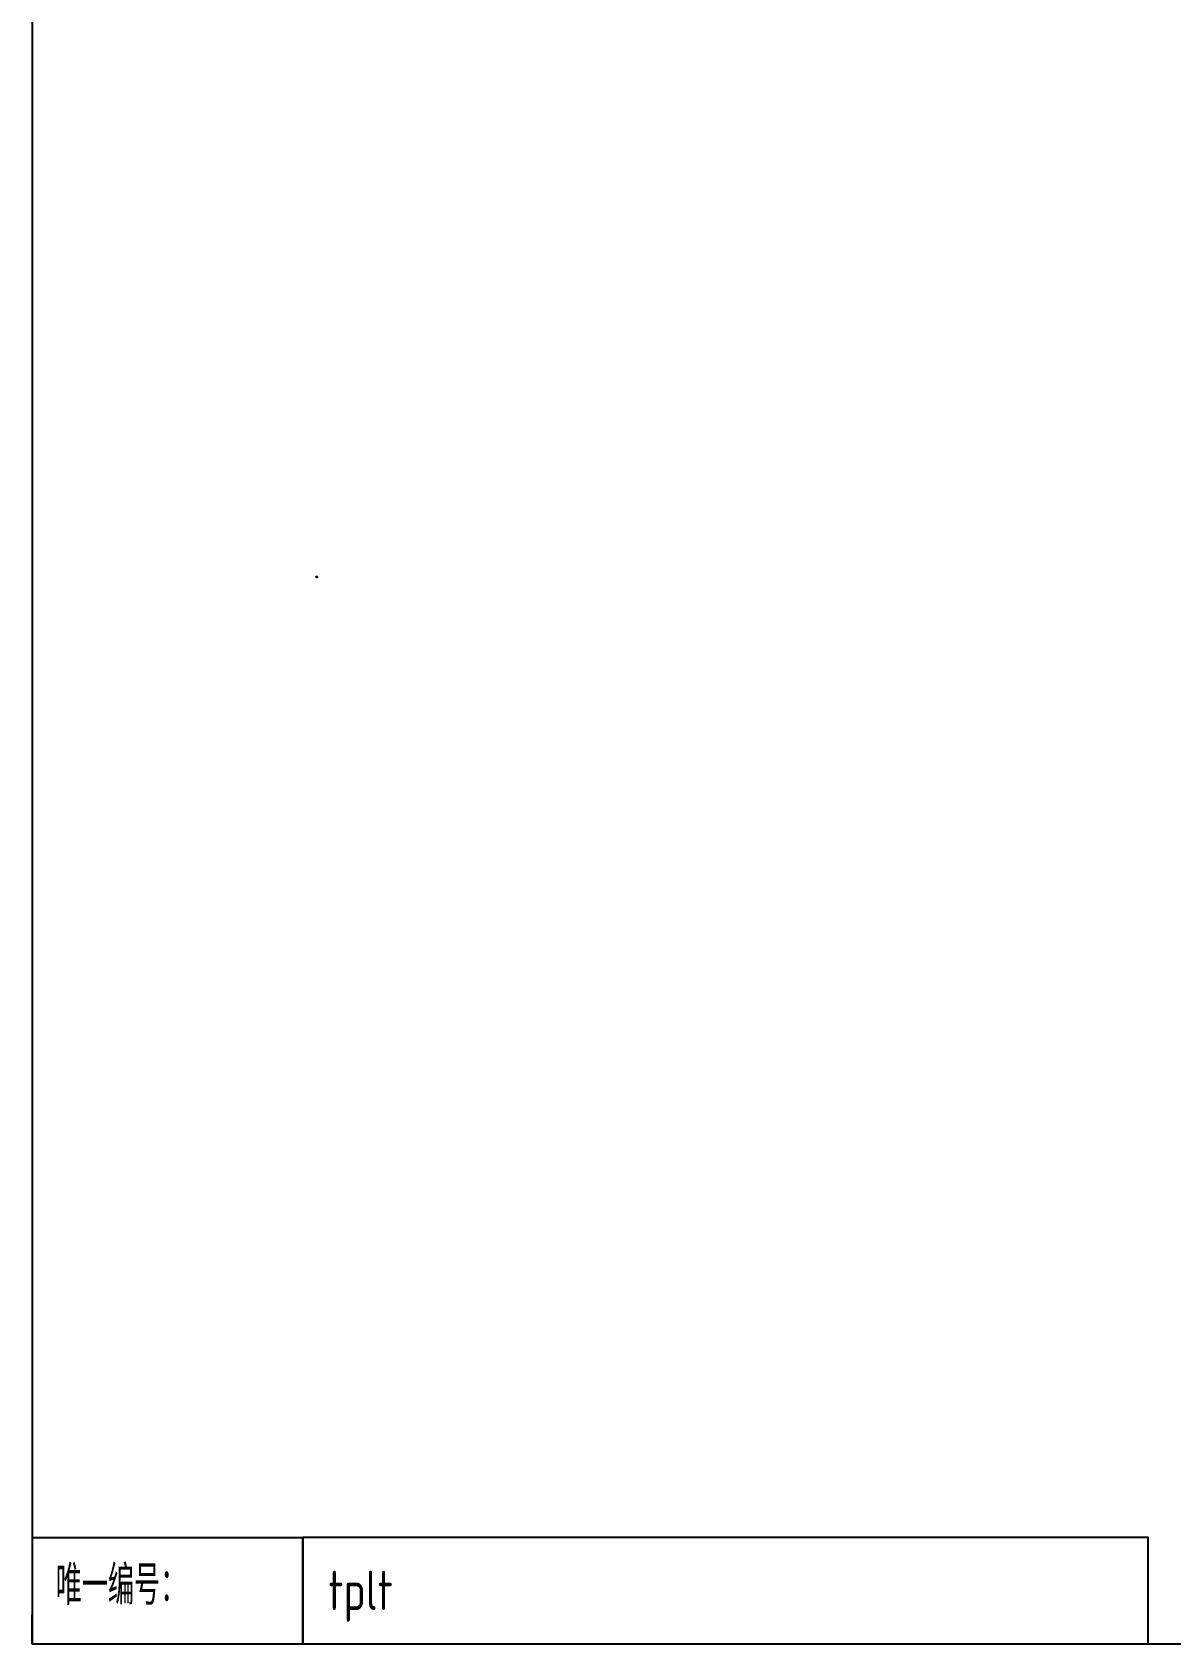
# Model space of a CAD drawing. Extents: x -10019161317 to 520012312, y -3104337261 to 7448155121.
# Drawn here: x 517634312 to 518214022, y 3499191844 to 3500012577 of the extents above; entities that cross this region are included whole.
import ezdxf

# ---------------------------------------------------------------- set-up
doc = ezdxf.new("R2010")
doc.units = 0
doc.header["$LTSCALE"] = 1000
doc.header["$MEASUREMENT"] = 0
doc.layers.get('0').update_dxf_attribs({"linetype": 'CONTINUOUS'})
doc.layers.add('C-XREF-SLCT', color=7, linetype='CONTINUOUS', plot=False)
doc.styles.add('Acs', font='Tssdeng.shx', dxfattribs={"width": 0.7, "bigfont": 'Tssdchn.shx'})

# ---------------------------------------------------------------- blocks, each defined once
blk = doc.blocks.new('AcsAcadShareArea')
for points in [[(0, 0), (118900, 0), (118900, 85000), (0, 85000)], [(0, 0), (6893, 0), (6893, 2699), (0, 2699)], [(6893, 0), (28409, 0), (28409, 2708), (6893, 2708)], [(0, 733), (0, 733), (0, 0), (0, 0)]]:
    blk.add_lwpolyline(points, close=True)
at = {"insert": (597, 1991), "char_height": 1000, "width": 6073.9, "attachment_point": 1, "style": 'Acs'}
blk.add_mtext('唯一编号：', dxfattribs=at)
at = {"style": 'Acs', "width": 0.8}
blk.add_attdef('唯一编号', (7537, 861), '', height=1000, dxfattribs=at)

msp = doc.modelspace()

# ---------------------------------------------------------------- linework, layer by layer
at = {"layer": ''}
msp.add_lwpolyline([(517778897.4241, 3499734924.0364), (517778897.4237, 3499735424.0364), (517779397.4237, 3499735424.0368), (517779397.4241, 3499734924.0368)], close=True, dxfattribs=at)
msp.add_lwpolyline([(517778897.4241, 3499734924.0364), (517778897.4237, 3499735424.0364), (517779397.4237, 3499735424.0368), (517779397.4241, 3499734924.0368)], close=True, dxfattribs=at)

# ---------------------------------------------------------------- block references
at = {"layer": 'C-XREF-SLCT', "xscale": 20, "yscale": 20, "zscale": 20}
msp.add_blockref('AcsAcadShareArea', (517634312.513, 3499191844.5134), dxfattribs=at).add_auto_attribs({'唯一编号': 'tplt'})

doc.saveas('drawing.dxf')
